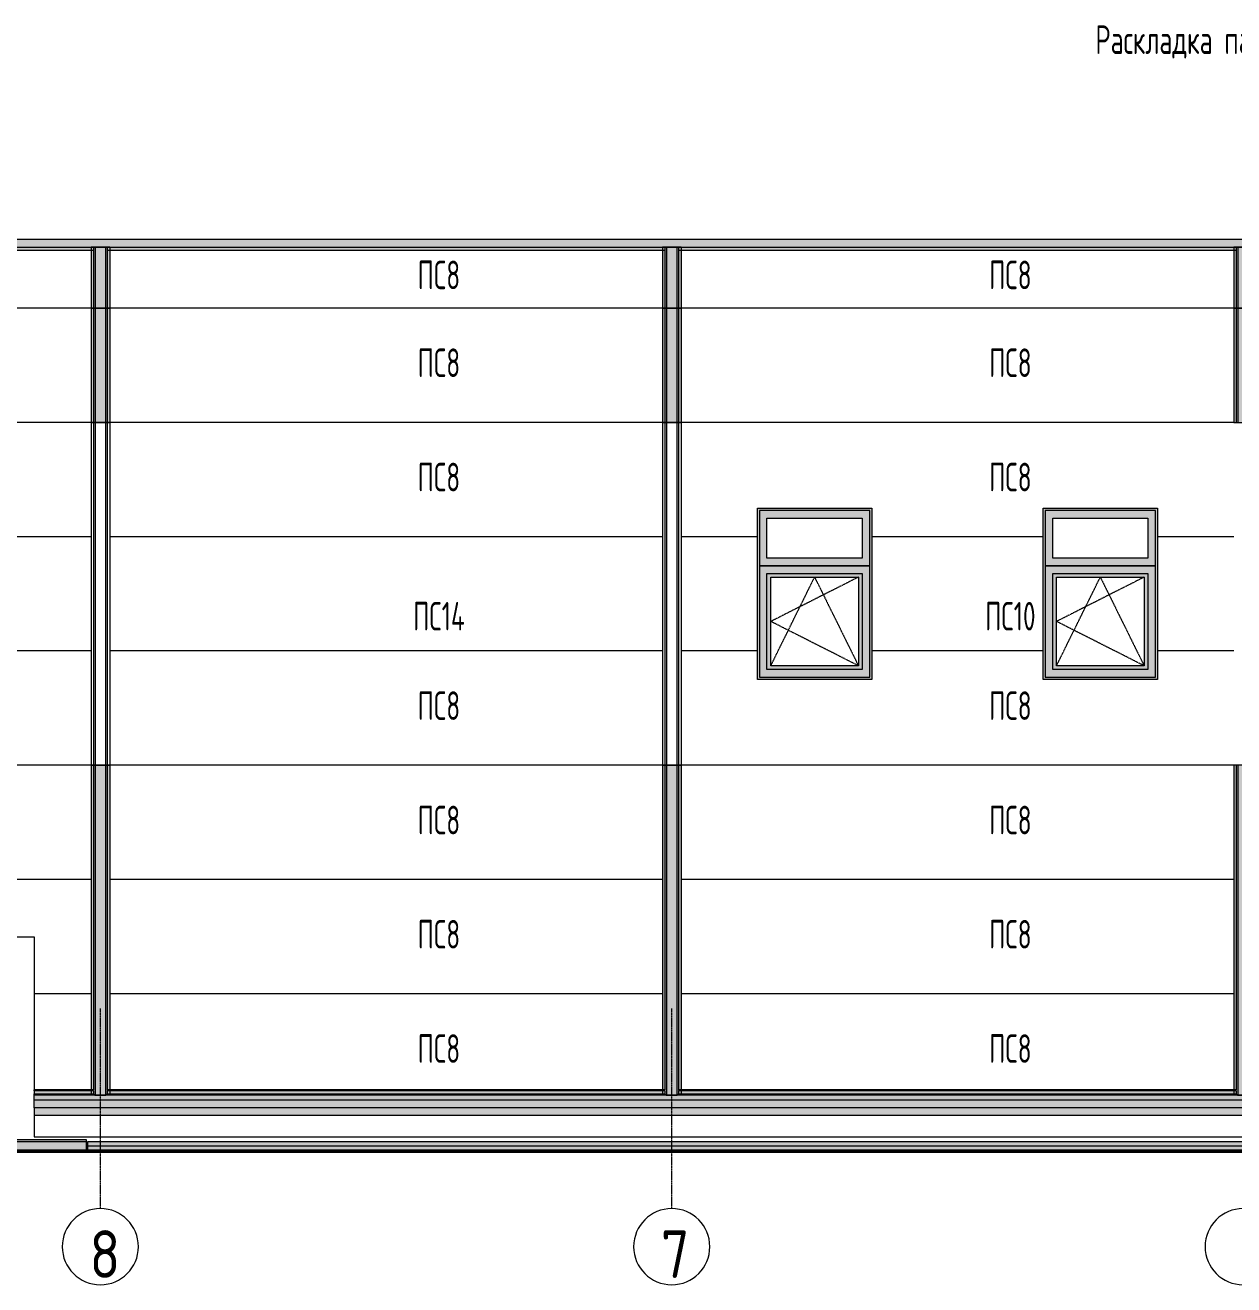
# Model space of a CAD drawing. Header units: millimetres. Extents: x -506865 to 151167, y -255180 to 83543.
# Drawn here: x 10844 to 23535, y -16948 to -3724 of the extents above; entities that cross this region are included whole.
import ezdxf

# ---------------------------------------------------------------- set-up
doc = ezdxf.new("R2010")
doc.units = ezdxf.units.MM
doc.linetypes.add('_ШПТ__20_т__2_5__Линия сетки', pattern=[25, 20, -2.5, 0, -2.5])
doc.linetypes.add('_ШТР__2__1_', pattern=[3, 2, -1])
for name, color, linetype, lineweight, true_color in [('Каркас_Импост', 7, 'Continuous', 9, 0x0080c0), ('Линии', 7, 'Continuous', 9, 0x00a600), ('Монтажный зазор', 7, 'Continuous', 9, 0x808040), ('Окна', 7, 'Continuous', 9, 0x0080c0), ('Открывание', 7, '_ШТР__2__1_', 9, 0x373737), ('Фундамент несущей конструкции', 7, 'Continuous', 18, 0x400080)]:
    doc.layers.add(name, color=color, linetype=linetype, lineweight=lineweight, true_color=true_color)
for name, color, linetype, lineweight in [('Обобщенные модели', 7, 'Continuous', 18), ('Оси', 7, 'Continuous', 9), ('Перекрытия', 7, 'Continuous', 18), ('Текстовые примечания', 7, 'Continuous', 9)]:
    doc.layers.add(name, color=color, linetype=linetype, lineweight=lineweight)
doc.styles.add('_PP_Text Style', font='cs_gost2304.shx', dxfattribs={"width": 0.8})
doc.styles.add('GOST Common', font='', dxfattribs={"width": 0.9, "height": 350})
doc.styles.get('GOST Common').set_extended_font_data('GOST Common')
pattern_1 = [(236.31, (1066.07, 1244.6), (-1777.996, -3556.002), [641.07, -5769.6]), (236.31, (1101.63, 1137.9), (-1777.996, -3556.002), [384.64, -6026.03]), (236.31, (888.27, 1137.9), (-1777.996, -3556.002), [384.64, -6026.03])]

# ---------------------------------------------------------------- blocks, each defined once
blk = doc.blocks.new('102_Окно_1Створка_Ф_ГОСТ23166-99 - 1160х1750_1170_h-1445331-_О__Ф__10-1__Северный')
at = {"layer": 'Каркас_Импост', "true_color": 0xf7fbf5}
h = blk.add_hatch(color=7, dxfattribs=at)
h.paths.add_polyline_path([(-22239, 5995), (-21920, 5995), (-21920, 6575), (-23080, 6575), (-23080, 5995), (-22960, 5995)], flags=0)
h.paths.add_polyline_path([(-22960, 6075), (-23000, 6075), (-23000, 6495), (-22000, 6495), (-22000, 6075), (-22239, 6075)], flags=0)
h = blk.add_hatch(color=7, dxfattribs=at)
h.paths.add_polyline_path([(-22000, 4825), (-21920, 4825), (-21920, 5995), (-23080, 5995), (-23080, 4825), (-22040, 4825)], flags=0)
h.paths.add_polyline_path([(-23000, 4905), (-23000, 5915), (-22000, 5915), (-22000, 4905), (-22960, 4905)], flags=0)
h = blk.add_hatch(color=7, dxfattribs=at)
h.paths.add_polyline_path([(-23000, 4905), (-22000, 4905), (-22000, 5915), (-23000, 5915), (-23000, 5138)], flags=0)
h.paths.add_polyline_path([(-22888, 4945), (-22960, 4945), (-22960, 5875), (-22040, 5875), (-22040, 4945), (-22239, 4945)], flags=0)
at = {"layer": 'Монтажный зазор', "true_color": 0x7f7f7f}
h = blk.add_hatch(color=8, dxfattribs=at)
h.paths.add_polyline_path([(-23100, 4800), (-21900, 4800), (-21900, 6600), (-23100, 6600), (-23100, 4825)], flags=0)
h.paths.add_polyline_path([(-22960, 4825), (-23080, 4825), (-23080, 6575), (-21920, 6575), (-21920, 4825), (-22888, 4825)], flags=0)
at = {"layer": 'Монтажный зазор'}
h = blk.add_hatch(dxfattribs=at)
h.set_pattern_fill('FP_3', style=0, pattern_type=2)
h.set_pattern_definition(pattern_1)
h.paths.add_polyline_path([(-23000, 6075), (-22000, 6075), (-22000, 6495), (-23000, 6495), (-23000, 6300)], flags=0)
at = {"layer": 'Каркас_Импост', "color": 7}
for p, q in [((-23080, 6575), (-23080, 5995)), ((-21920, 6575), (-23080, 6575)), ((-23000, 6495), (-22000, 6495)), ((-23000, 6075), (-23000, 6495)), ((-22000, 6495), (-22000, 6075)), ((-21920, 5995), (-21920, 6575)), ((-23080, 5995), (-21920, 5995)), ((-23080, 5995), (-23080, 4825)), ((-21920, 5995), (-23080, 5995)), ((-22000, 6075), (-23000, 6075)), ((-21920, 4825), (-21920, 5995)), ((-23000, 5915), (-22000, 5915)), ((-23000, 4905), (-23000, 5915)), ((-22960, 5875), (-22040, 5875)), ((-22960, 4945), (-22960, 5875)), ((-22040, 5875), (-22040, 4945)), ((-22000, 5915), (-22000, 4905)), ((-22000, 4905), (-23000, 4905)), ((-22040, 4945), (-22960, 4945)), ((-23080, 4825), (-21920, 4825))]:
    blk.add_line(p, q, dxfattribs=at)
at = {"layer": 'Открывание', "color": 7}
for p, q in [((-22960, 4945), (-22500, 5875)), ((-22040, 5875), (-22960, 5410)), ((-22500, 5875), (-22040, 4945)), ((-22040, 4945), (-22960, 5410))]:
    blk.add_line(p, q, dxfattribs=at)
blk = doc.blocks.new('102_Окно_1Створка_Ф_ГОСТ23166-99 - 1160х1750_1170_h-V27-_О__Ф__10-1__Северный')
at = {"layer": 'Каркас_Импост', "true_color": 0xf7fbf5}
h = blk.add_hatch(color=7, dxfattribs=at)
h.paths.add_polyline_path([(-25960, 5995), (-24920, 5995), (-24920, 6575), (-26080, 6575), (-26080, 5995), (-26000, 5995)], flags=0)
h.paths.add_polyline_path([(-25960, 6075), (-26000, 6075), (-26000, 6495), (-25000, 6495), (-25000, 6075), (-25581, 6075)], flags=0)
h = blk.add_hatch(color=7, dxfattribs=at)
h.paths.add_polyline_path([(-26000, 4825), (-24920, 4825), (-24920, 5995), (-26080, 5995), (-26080, 4825), (-26030, 4825)], flags=0)
h.paths.add_polyline_path([(-26000, 4905), (-26000, 5915), (-25000, 5915), (-25000, 4905), (-25960, 4905)], flags=0)
h = blk.add_hatch(color=7, dxfattribs=at)
h.paths.add_polyline_path([(-26000, 4905), (-25000, 4905), (-25000, 5915), (-26000, 5915), (-26000, 5100)], flags=0)
h.paths.add_polyline_path([(-25960, 4945), (-25960, 5875), (-25040, 5875), (-25040, 4945), (-25481, 4945)], flags=0)
at = {"layer": 'Монтажный зазор', "true_color": 0x7f7f7f}
h = blk.add_hatch(color=8, dxfattribs=at)
h.paths.add_polyline_path([(-24925, 4800), (-24900, 4800), (-24900, 6600), (-26100, 6600), (-26100, 4800), (-24970, 4800)], flags=0)
h.paths.add_polyline_path([(-26075, 4825), (-26080, 4825), (-26080, 6575), (-24920, 6575), (-24920, 4825), (-26030, 4825)], flags=0)
at = {"layer": 'Монтажный зазор'}
h = blk.add_hatch(dxfattribs=at)
h.set_pattern_fill('FP_3', style=0, pattern_type=2)
h.set_pattern_definition(pattern_1)
h.paths.add_polyline_path([(-25581, 6075), (-25000, 6075), (-25000, 6495), (-26000, 6495), (-26000, 6075), (-25960, 6075)], flags=0)
at = {"layer": 'Каркас_Импост', "color": 7}
for p, q in [((-26080, 6575), (-26080, 5995)), ((-24920, 6575), (-26080, 6575)), ((-26000, 6495), (-25000, 6495)), ((-26000, 6075), (-26000, 6495)), ((-25000, 6495), (-25000, 6075)), ((-24920, 5995), (-24920, 6575)), ((-26080, 5995), (-24920, 5995)), ((-26080, 5995), (-26080, 4825)), ((-24920, 5995), (-26080, 5995)), ((-25000, 6075), (-26000, 6075)), ((-24920, 4825), (-24920, 5995)), ((-26000, 5915), (-25000, 5915)), ((-26000, 4905), (-26000, 5915)), ((-25960, 5875), (-25040, 5875)), ((-25960, 4945), (-25960, 5875)), ((-25040, 5875), (-25040, 4945)), ((-25000, 5915), (-25000, 4905)), ((-25000, 4905), (-26000, 4905)), ((-25040, 4945), (-25960, 4945)), ((-26080, 4825), (-24920, 4825))]:
    blk.add_line(p, q, dxfattribs=at)
at = {"layer": 'Открывание', "color": 7}
for p, q in [((-25960, 4945), (-25500, 5875)), ((-25040, 5875), (-25960, 5410)), ((-25500, 5875), (-25040, 4945)), ((-25040, 4945), (-25960, 5410))]:
    blk.add_line(p, q, dxfattribs=at)
blk = doc.blocks.new('190_ФЭ_Цоколь_Типовой - ФЭ-Ц1_140х80-1287199-_О__Ф__10-1__Северный')
at = {"layer": 'Обобщенные модели', "true_color": 0x9ea0a1}
h = blk.add_hatch(color=253, dxfattribs=at)
h.paths.add_polyline_path([(-33695, 482), (-33072, 482), (-33069, 491), (-33695, 491)], flags=0)
h.paths.add_polyline_path([(-11705, 482), (-11705, 491), (-14931, 491), (-14928, 482), (-11865, 482)], flags=0)
h.paths.add_polyline_path([(-15072, 482), (-15072, 482), (-15069, 491), (-20931, 491), (-20928, 482), (-17052, 482)], flags=0)
h.paths.add_polyline_path([(-32928, 482), (-27072, 482), (-27069, 491), (-32931, 491), (-32928, 482)], flags=0)
h.paths.add_polyline_path([(-26928, 482), (-21072, 482), (-21069, 491), (-26931, 491), (-26928, 482)], flags=0)
h = blk.add_hatch(color=253, dxfattribs=at)
h.paths.add_polyline_path([(-33695, 452), (-33072, 452), (-33072, 482), (-33695, 482)], flags=0)
h.paths.add_polyline_path([(-11705, 452), (-11705, 482), (-14928, 482), (-14928, 452), (-11865, 452)], flags=0)
h.paths.add_polyline_path([(-15072, 452), (-15072, 452), (-15072, 482), (-20928, 482), (-20928, 452), (-15072, 452)], flags=0)
h.paths.add_polyline_path([(-32928, 452), (-27072, 452), (-27072, 482), (-32928, 482), (-32928, 452)], flags=0)
h.paths.add_polyline_path([(-21072, 452), (-21072, 452), (-21072, 482), (-26928, 482), (-26928, 452), (-21072, 452)], flags=0)
for points in [[(-26130, 435), (-11705, 435), (-11705, 452), (-14928, 452), (-14945, 435), (-15055, 435), (-15072, 452), (-20928, 452), (-20945, 435), (-21055, 435), (-21072, 452), (-26928, 452), (-26945, 435), (-27055, 435), (-27072, 452), (-32928, 452), (-32945, 435), (-33055, 435), (-33072, 452), (-33695, 452), (-33695, 435), (-26778, 435)], [(-33695, 385), (-11705, 385), (-11705, 435), (-33695, 435)], [(-11705, 491), (-11705, 492), (-11865, 491)], [(-22239, 305), (-11705, 305), (-11705, 385), (-33695, 385), (-33695, 305), (-24833, 305)], [(-11705, 225), (-11705, 305), (-33695, 305), (-33695, 225), (-11865, 225)]]:
    blk.add_hatch(color=253, dxfattribs=at).paths.add_polyline_path(points, flags=0)
at = {"layer": 'Линии', "color": 7, "lineweight": 18}
for p, q in [((-33695, 491), (-33695, 492)), ((-33098, 492), (-33695, 492)), ((-33695, 482), (-33695, 491)), ((-33695, 482), (-33695, 452)), ((-33695, 435), (-33695, 452)), ((-33695, 385), (-33695, 435)), ((-27098, 492), (-32902, 492)), ((-21098, 492), (-26902, 492)), ((-15098, 492), (-20902, 492)), ((-11705, 492), (-14902, 492)), ((-11705, 492), (-11705, 491)), ((-11705, 491), (-11705, 482)), ((-11705, 452), (-11705, 482)), ((-11705, 452), (-11705, 435)), ((-11705, 435), (-11705, 385)), ((-33695, 315), (-33695, 385)), ((-33695, 305), (-33695, 315)), ((-33695, 305), (-33695, 225)), ((-11705, 385), (-11705, 315)), ((-11705, 315), (-11705, 305)), ((-11705, 225), (-11705, 305)), ((-33695, 225), (-11705, 225))]:
    blk.add_line(p, q, dxfattribs=at)
at = {"layer": 'Обобщенные модели'}
for p, q in [((-33069, 491), (-33695, 491)), ((-33072, 482), (-33695, 482)), ((-33695, 452), (-33072, 452)), ((-11705, 435), (-33695, 435)), ((-27069, 491), (-32931, 491)), ((-27072, 482), (-32928, 482)), ((-32928, 452), (-27072, 452)), ((-21069, 491), (-26931, 491)), ((-21072, 482), (-26928, 482)), ((-26928, 452), (-21072, 452)), ((-15069, 491), (-20931, 491)), ((-15072, 482), (-20928, 482)), ((-20928, 452), (-15072, 452)), ((-11705, 491), (-14931, 491)), ((-11705, 482), (-14928, 482)), ((-14928, 452), (-11705, 452)), ((-11705, 385), (-33695, 385)), ((-11705, 305), (-33695, 305))]:
    blk.add_line(p, q, dxfattribs=at)
blk = doc.blocks.new('190_ФЭ_Стена_Стык вертикальный - ФЭ-C1_110-1292203-_О__Ф__10-1__Северный')
at = {"layer": 'Обобщенные модели', "true_color": 0xcfd0cf}
for points in [[(-39072, 492), (-39072, 3900), (-39098, 3900), (-39098, 492)], [(-39055, 435), (-39055, 3900), (-39072, 3900), (-39072, 492), (-39069, 491), (-39072, 482), (-39072, 452), (-39060, 440)], [(-38945, 435), (-38945, 3900), (-39055, 3900), (-39055, 435), (-38990, 435)], [(-38945, 435), (-38928, 452), (-38928, 482), (-38931, 491), (-38928, 492), (-38928, 3900), (-38945, 3900), (-38945, 440)], [(-38902, 492), (-38902, 3900), (-38928, 3900), (-38928, 492)]]:
    blk.add_hatch(color=254, dxfattribs=at).paths.add_polyline_path(points, flags=0)
at = {"layer": 'Линии', "color": 7, "lineweight": 18}
for p, q in [((-39072, 3900), (-39098, 3900)), ((-39098, 3900), (-39098, 491)), ((-39055, 3900), (-39072, 3900)), ((-38945, 3900), (-39055, 3900)), ((-38928, 3900), (-38945, 3900)), ((-38902, 3900), (-38928, 3900)), ((-38902, 3900), (-38902, 491)), ((-39098, 482), (-39098, 452)), ((-39098, 452), (-39072, 452)), ((-39072, 452), (-39055, 435)), ((-39055, 435), (-38945, 435)), ((-38945, 435), (-38928, 452)), ((-38928, 452), (-38902, 452)), ((-38902, 482), (-38902, 452))]:
    blk.add_line(p, q, dxfattribs=at)
at = {"layer": 'Обобщенные модели'}
for p, q in [((-39072, 3900), (-39072, 491)), ((-39055, 3900), (-39055, 435)), ((-38945, 3900), (-38945, 435)), ((-38928, 3900), (-38928, 491)), ((-39072, 482), (-39072, 452)), ((-38928, 482), (-38928, 452))]:
    blk.add_line(p, q, dxfattribs=at)
blk = doc.blocks.new('190_ФЭ_Стена_Стык вертикальный - ФЭ-C1_110-1291943-_О__Ф__10-1__Северный')
at = {"layer": 'Обобщенные модели', "true_color": 0xcfd0cf}
for points in [[(-39072, 7500), (-39072, 8700), (-39098, 8700), (-39097, 7500), (-39088, 7500)], [(-39055, 7500), (-39055, 8700), (-39072, 8700), (-39072, 7500)], [(-38945, 7500), (-38945, 8700), (-39055, 8700), (-39055, 7500), (-38990, 7500)], [(-38945, 7500), (-38928, 7500), (-38928, 8700), (-38945, 8700), (-38945, 8661)], [(-38902, 7500), (-38902, 8700), (-38928, 8700), (-38928, 7500), (-38903, 7500)]]:
    blk.add_hatch(color=254, dxfattribs=at).paths.add_polyline_path(points, flags=0)
at = {"layer": 'Линии', "color": 7, "lineweight": 18}
for p, q in [((-39072, 8700), (-39098, 8700)), ((-39098, 8700), (-39098, 7500)), ((-39055, 8700), (-39072, 8700)), ((-38945, 8700), (-39055, 8700)), ((-38928, 8700), (-38945, 8700)), ((-38902, 8700), (-38928, 8700)), ((-38902, 8700), (-38902, 7500)), ((-39098, 7500), (-39072, 7500)), ((-39072, 7500), (-39055, 7500)), ((-39055, 7500), (-38945, 7500)), ((-38945, 7500), (-38928, 7500)), ((-38928, 7500), (-38902, 7500))]:
    blk.add_line(p, q, dxfattribs=at)
at = {"layer": 'Обобщенные модели'}
for p, q in [((-39072, 8700), (-39072, 7500)), ((-39055, 8700), (-39055, 7500)), ((-38945, 8700), (-38945, 7500)), ((-38928, 8700), (-38928, 7500))]:
    blk.add_line(p, q, dxfattribs=at)
blk = doc.blocks.new('190_ФЭ_Стена_Стык вертикальный - ФЭ-C1_110-1306445-_О__Ф__10-1__Северный')
at = {"layer": 'Обобщенные модели', "true_color": 0xcfd0cf}
for points in [[(-39072, 8700), (-39072, 9307), (-39098, 9307), (-39098, 8700)], [(-39055, 8700), (-39055, 9340), (-39072, 9340), (-39072, 8700)], [(-38945, 8700), (-38945, 9340), (-39055, 9340), (-39055, 8700), (-38990, 8700)], [(-38928, 8700), (-38928, 9340), (-38945, 9340), (-38945, 8700)], [(-38902, 8700), (-38902, 9307), (-38928, 9307), (-38928, 8700)]]:
    blk.add_hatch(color=254, dxfattribs=at).paths.add_polyline_path(points, flags=0)
at = {"layer": 'Линии', "color": 7, "lineweight": 18}
for p, q in [((-39072, 9340), (-39098, 9340)), ((-39098, 9340), (-39098, 8700)), ((-39055, 9340), (-39072, 9340)), ((-38945, 9340), (-39055, 9340)), ((-38928, 9340), (-38945, 9340)), ((-38902, 9340), (-38928, 9340)), ((-38902, 9340), (-38902, 8700)), ((-39098, 8700), (-39072, 8700)), ((-39072, 8700), (-39055, 8700)), ((-39055, 8700), (-38945, 8700)), ((-38945, 8700), (-38928, 8700)), ((-38928, 8700), (-38902, 8700))]:
    blk.add_line(p, q, dxfattribs=at)
at = {"layer": 'Обобщенные модели'}
for p, q in [((-39072, 9340), (-39072, 8700)), ((-39055, 9340), (-39055, 8700)), ((-38945, 9340), (-38945, 8700)), ((-38928, 9340), (-38928, 8700))]:
    blk.add_line(p, q, dxfattribs=at)
blk = doc.blocks.new('190_ФЭ_Парапет_Сэндвич - ФЭ-К1_150-1300843-_О__Ф__10-1__Северный')
at = {"layer": 'Обобщенные модели', "true_color": 0xcfd0cf}
for points in [[(-15755, 9340), (-14705, 9340), (-14705, 9420), (-45295, 9420), (-45295, 9340), (-17052, 9340)], [(-32614, 9307), (-27072, 9307), (-27072, 9340), (-26928, 9340), (-26928, 9307), (-21072, 9307), (-21072, 9340), (-20928, 9340), (-20928, 9307), (-15072, 9307), (-15072, 9340), (-45048, 9340), (-45048, 9307), (-39072, 9307), (-39072, 9340), (-38928, 9340), (-38928, 9307), (-33072, 9307), (-33072, 9340), (-32928, 9340), (-32928, 9307)]]:
    blk.add_hatch(color=254, dxfattribs=at).paths.add_polyline_path(points, flags=0)
at = {"layer": 'Линии', "color": 7, "lineweight": 18}
for p, q in [((-14705, 9420), (-45295, 9420)), ((-45295, 9340), (-14705, 9340)), ((-38928, 9307), (-33072, 9307)), ((-32928, 9307), (-27072, 9307)), ((-26928, 9307), (-21072, 9307))]:
    blk.add_line(p, q, dxfattribs=at)
blk = doc.blocks.new('Ось сетки - Круг_Ø8 мм-6577-_О__Ф__10-1__Северный')
at = {"layer": 'Оси', "lineweight": 20}
for start, end in [(360, 180), (180, 360)]:
    blk.add_arc((0, -1900), 400, start, end, dxfattribs=at)

msp = doc.modelspace()

# ---------------------------------------------------------------- hatches: boundary and pattern name
at = {"layer": 'Перекрытия', "true_color": 0xc0c0c0}
msp.add_hatch(color=9, dxfattribs=at).paths.add_polyline_path([(10913, -15444), (11483, -15444), (11483, -15424), (9383, -15424), (9383, -15444), (10883, -15444)], flags=0)
at = {"layer": 'Перекрытия', "true_color": 0xbabfc5}
msp.add_hatch(color=9, dxfattribs=at).paths.add_polyline_path([(11483, -15544), (11483, -15444), (9383, -15444), (9383, -15544), (11371, -15544)], flags=0)
at = {"layer": 'Перекрытия', "true_color": 0xb9d0cb}
for points in [[(22394, -15494), (32363, -15494), (32363, -15444), (11503, -15444), (11503, -15494), (19800, -15494)], [(22394, -15544), (32363, -15544), (32363, -15494), (11503, -15494), (11503, -15544), (22314, -15544)]]:
    msp.add_hatch(color=9, dxfattribs=at).paths.add_polyline_path(points, flags=0)
at = {"layer": 'Фундамент несущей конструкции', "true_color": 0xbabfc5}
h = msp.add_hatch(color=9, dxfattribs=at)
h.paths.add_polyline_path([(39483, -15544), (39503, -15544), (39503, -15494), (39483, -15494), (39483, -15506)], flags=0)
h.paths.add_polyline_path([(9363, -15544), (9383, -15544), (9383, -15494), (9363, -15494)], flags=0)
h.paths.add_polyline_path([(11483, -15544), (11503, -15544), (11503, -15494), (11483, -15494)], flags=0)
h.paths.add_polyline_path([(32363, -15544), (32383, -15544), (32383, -15494), (32363, -15494), (32363, -15522)], flags=0)
h.paths.add_polyline_path([(34483, -15544), (34503, -15544), (34503, -15494), (34483, -15494), (34483, -15517)], flags=0)
h.paths.add_polyline_path([(37363, -15544), (37383, -15544), (37383, -15494), (37363, -15494), (37363, -15511)], flags=0)

# ---------------------------------------------------------------- linework, layer by layer
at = {"layer": 'Линии', "color": 7, "lineweight": 18}
for p, q in [((11535, -6694), (5731, -6694)), ((17535, -6694), (11731, -6694)), ((23535, -6694), (17731, -6694)), ((11535, -7894), (5731, -7894)), ((11561, -7894), (11535, -7894)), ((11535, -7894), (11535, -11494)), ((11578, -7894), (11561, -7894)), ((11688, -7894), (11578, -7894)), ((11705, -7894), (11688, -7894)), ((11731, -7894), (11705, -7894)), ((17535, -7894), (11731, -7894)), ((11731, -7894), (11731, -11494)), ((17561, -7894), (17535, -7894)), ((17535, -7894), (17535, -11494)), ((17578, -7894), (17561, -7894)), ((17688, -7894), (17578, -7894)), ((17705, -7894), (17688, -7894)), ((17731, -7894), (17705, -7894)), ((23535, -7894), (17731, -7894)), ((17731, -7894), (17731, -11494)), ((18533, -10594), (18533, -8794)), ((18533, -8794), (19733, -8794)), ((19733, -8794), (19733, -10594)), ((21533, -10594), (21533, -8794)), ((21533, -8794), (22733, -8794)), ((22733, -8794), (22733, -10594)), ((11535, -9094), (5731, -9094)), ((17535, -9094), (11731, -9094)), ((18533, -9094), (17731, -9094)), ((21533, -9094), (19733, -9094)), ((23535, -9094), (22733, -9094)), ((11535, -10294), (5731, -10294)), ((17535, -10294), (11731, -10294)), ((18533, -10294), (17731, -10294)), ((21533, -10294), (19733, -10294)), ((23535, -10294), (22733, -10294)), ((19733, -10594), (18533, -10594)), ((22733, -10594), (21533, -10594)), ((11535, -11494), (5731, -11494)), ((11535, -11494), (11561, -11494)), ((11561, -11494), (11578, -11494)), ((11578, -11494), (11688, -11494)), ((11688, -11494), (11705, -11494)), ((11705, -11494), (11731, -11494)), ((17535, -11494), (11731, -11494)), ((17535, -11494), (17561, -11494)), ((17561, -11494), (17578, -11494)), ((17578, -11494), (17688, -11494)), ((17688, -11494), (17705, -11494)), ((17705, -11494), (17731, -11494)), ((23535, -11494), (17731, -11494)), ((11333, -12694), (5731, -12694)), ((11535, -12694), (11333, -12694)), ((17535, -12694), (11731, -12694)), ((23535, -12694), (17731, -12694)), ((9928, -13294), (10938, -13294)), ((10938, -13294), (10938, -14902)), ((11535, -13894), (10938, -13894)), ((17535, -13894), (11731, -13894)), ((23535, -13894), (17731, -13894)), ((10938, -15169), (10938, -15394)), ((9383, -15424), (11483, -15424)), ((9383, -15444), (11483, -15444)), ((10938, -15394), (32928, -15394)), ((11483, -15424), (11483, -15544)), ((11503, -15444), (32363, -15444)), ((11503, -15544), (11503, -15444)), ((11483, -15494), (11503, -15494))]:
    msp.add_line(p, q, dxfattribs=at)
at = {"layer": 'Линии', "color": 7, "lineweight": 50}
msp.add_line((47135, -15544), (-2375, -15544), dxfattribs=at)
at = {"layer": 'Обобщенные модели'}
for p, q in [((11561, -7894), (11561, -11494)), ((11578, -7894), (11578, -11494)), ((11688, -7894), (11688, -11494)), ((11705, -7894), (11705, -11494)), ((17561, -7894), (17561, -11494)), ((17578, -7894), (17578, -11494)), ((17688, -7894), (17688, -11494)), ((17705, -7894), (17705, -11494))]:
    msp.add_line(p, q, dxfattribs=at)
at = {"layer": 'Оси', "linetype": '_ШПТ__20_т__2_5__Линия сетки'}
for p, q in [((11633, -16148), (11633, -14048)), ((11633, -16148), (11633, -14048)), ((17633, -16148), (17633, -14048)), ((17633, -16148), (17633, -14048))]:
    msp.add_line(p, q, dxfattribs=at)
at = {"layer": 'Перекрытия'}
msp.add_line((32363, -15494), (11503, -15494), dxfattribs=at)

# ---------------------------------------------------------------- block references
at = {"layer": 'Обобщенные модели'}
for name, p in [('190_ФЭ_Парапет_Сэндвич - ФЭ-К1_150-1300843-_О__Ф__10-1__Северный', (44633, -15394)), ('190_ФЭ_Стена_Стык вертикальный - ФЭ-C1_110-1306445-_О__Ф__10-1__Северный', (50633, -15394)), ('190_ФЭ_Стена_Стык вертикальный - ФЭ-C1_110-1306445-_О__Ф__10-1__Северный', (56633, -15394)), ('190_ФЭ_Стена_Стык вертикальный - ФЭ-C1_110-1306445-_О__Ф__10-1__Северный', (62633, -15394)), ('190_ФЭ_Стена_Стык вертикальный - ФЭ-C1_110-1291943-_О__Ф__10-1__Северный', (50633, -15394)), ('190_ФЭ_Стена_Стык вертикальный - ФЭ-C1_110-1291943-_О__Ф__10-1__Северный', (56633, -15394)), ('190_ФЭ_Стена_Стык вертикальный - ФЭ-C1_110-1291943-_О__Ф__10-1__Северный', (62633, -15394)), ('190_ФЭ_Стена_Стык вертикальный - ФЭ-C1_110-1292203-_О__Ф__10-1__Северный', (50633, -15394)), ('190_ФЭ_Стена_Стык вертикальный - ФЭ-C1_110-1292203-_О__Ф__10-1__Северный', (56633, -15394)), ('190_ФЭ_Стена_Стык вертикальный - ФЭ-C1_110-1292203-_О__Ф__10-1__Северный', (62633, -15394)), ('190_ФЭ_Цоколь_Типовой - ФЭ-Ц1_140х80-1287199-_О__Ф__10-1__Северный', (44633, -15394))]:
    msp.add_blockref(name, p, dxfattribs=at)
at = {"layer": 'Окна', "color": 7}
for name in ['102_Окно_1Створка_Ф_ГОСТ23166-99 - 1160х1750_1170_h-V27-_О__Ф__10-1__Северный', '102_Окно_1Створка_Ф_ГОСТ23166-99 - 1160х1750_1170_h-1445331-_О__Ф__10-1__Северный']:
    msp.add_blockref(name, (44633, -15394), dxfattribs=at)
at = {"layer": 'Оси', "lineweight": 20}
for p in [(11633, -14648), (11633, -14648), (17633, -14648), (17633, -14648), (23633, -14648), (23633, -14648)]:
    msp.add_blockref('Ось сетки - Круг_Ø8 мм-6577-_О__Ф__10-1__Северный', p, dxfattribs=at)

# ---------------------------------------------------------------- texts
at = {"layer": 'Оси', "char_height": 500, "width": 274.18, "attachment_point": 1, "style": 'GOST Common'}
for s, insert in [('\\fGOST Common|b0|i0|c204|p34|;\\W.9;8', (11519, -16376)), ('\\fGOST Common|b0|i0|c204|p34|;\\W.9;8', (11519, -16376)), ('\\fGOST Common|b0|i0|c204|p34|;\\W.9;7', (17519, -16376)), ('\\fGOST Common|b0|i0|c204|p34|;\\W.9;7', (17519, -16376))]:
    msp.add_mtext(s, dxfattribs=dict(at, insert=insert))
at = {"layer": 'Текстовые примечания', "ltscale": 75, "char_height": 300, "attachment_point": 5, "style": '_PP_Text Style'}
for s, width, gutter_width, heights, insert in [('Раскладка панелей в осях 10-1', 6098.62, 3270, [1199], (23972, -3900)), ('ПС8', 6369.49, 75, [724], (15188, -6346)), ('ПС8', 6369.49, 75, [724], (21188, -6346)), ('ПС8', 6369.49, 75, [1199], (15188, -7268)), ('ПС8', 6369.49, 75, [1199], (21188, -7268)), ('ПС8', 6369.49, 75, [1199], (15188, -8468)), ('ПС8', 6369.49, 75, [1199], (21188, -8468)), ('ПС14', 6369.49, 75, [1199], (15188, -9929)), ('ПС10', 6369.49, 75, [1199], (21188, -9929)), ('ПС8', 6369.49, 75, [1199], (15188, -10868)), ('ПС8', 6369.49, 75, [1199], (21188, -10868)), ('ПС8', 6369.49, 75, [1199], (15188, -12069)), ('ПС8', 6369.49, 75, [1199], (21188, -12069)), ('ПС8', 6369.49, 75, [1199], (15188, -13268)), ('ПС8', 6369.49, 75, [1199], (21188, -13268)), ('ПС8', 6369.49, 75, [1199], (15188, -14468)), ('ПС8', 6369.49, 75, [1199], (21188, -14468))]:
    msp.add_mtext_dynamic_manual_height_columns(s, width=width, gutter_width=gutter_width, heights=heights, dxfattribs=dict(at, insert=insert))

doc.saveas('drawing.dxf')
